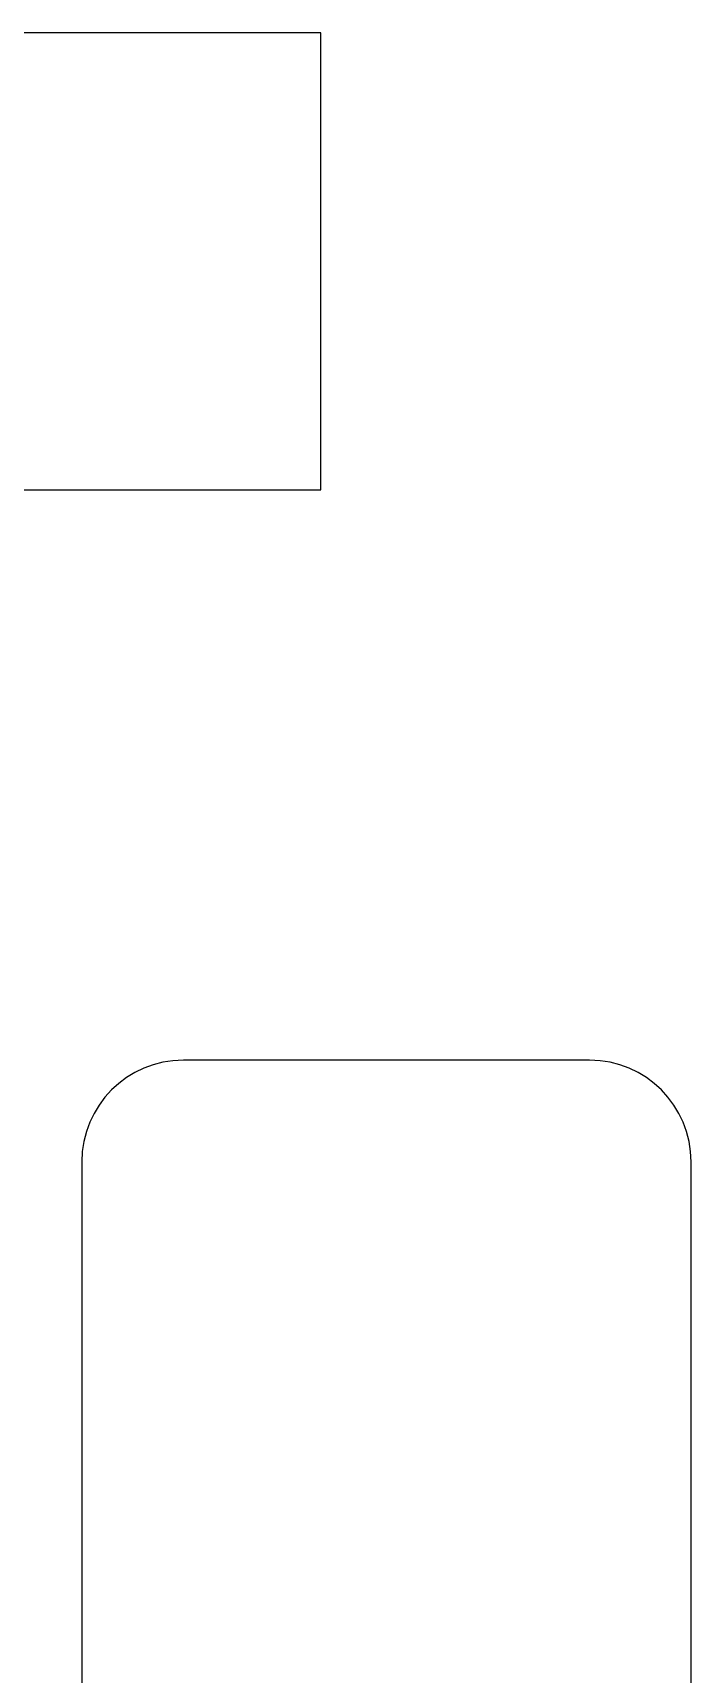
# Model space of a CAD drawing. Header units: inches. Extents: x -978 to -2, y 48 to 749.
# Drawn here: x -250.2 to -198.4, y 177 to 306.3 of the extents above; entities that cross this region are included whole.
import ezdxf

# ---------------------------------------------------------------- set-up
doc = ezdxf.new("R2010")
doc.units = ezdxf.units.IN
doc.header["$MEASUREMENT"] = 0

msp = doc.modelspace()

# ---------------------------------------------------------------- linework, layer by layer
at = {"color": 7, "linetype": 'Continuous', "lineweight": 25}
for p, q in [((-227.57, 306.28), (-333, 306.28)), ((-227.57, 270.28), (-227.57, 306.28)), ((-327.57, 270.28), (-227.57, 270.28)), ((-206.39, 225.37), (-238.39, 225.37)), ((-246.39, 217.37), (-246.39, 105.37)), ((-198.39, 105.37), (-198.39, 217.37))]:
    msp.add_line(p, q, dxfattribs=at)
for centre, start, end in [((-238.39, 217.37), 90, 180), ((-206.39, 217.37), 0, 90)]:
    msp.add_arc(centre, 8, start, end, dxfattribs=at)

doc.saveas('drawing.dxf')
